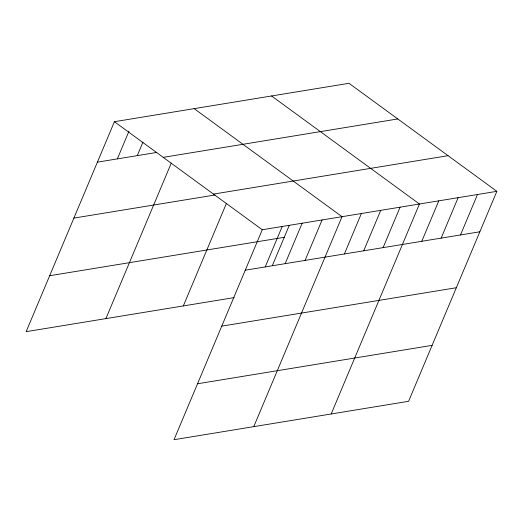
<?xml version="1.0" encoding="UTF-8"?>
<svg xmlns="http://www.w3.org/2000/svg" width="523" height="523" viewBox="0 0 523 523"><rect width="100%" height="100%" fill="white"/><g stroke="black" fill="none" stroke-linecap="round" stroke-linejoin="round"><path stroke-width="0.78" d="M496.85 191.333L262.271 229.747L174.015 439.706L408.594 401.298L496.85 191.333L348.985 83.294L114.406 121.702L26.15 331.667L234.121 297.613M117.342 158.894L128.991 131.175M137.281 155.625L142.949 142.145M105.908 318.605L171.283 163.084M183.318 305.929L226.4 203.44M265.207 266.933L282.211 226.485M272.483 265.285L289.212 225.491M285.146 263.67L302.15 223.216M305.086 260.402L322.09 219.954M253.766 426.644L342.029 216.685L194.164 108.647M344.376 253.969L361.38 213.521M363.727 250.805L380.731 210.351M383.084 247.634L400.088 207.18M331.183 413.968L419.439 204.009L271.574 95.971M421.786 241.293L438.79 200.845M441.137 238.128L458.141 197.674M460.495 234.958L477.499 194.504M97.402 162.156L156.423 152.494M163.202 157.358L397.781 118.95M213.476 194.092L448.054 155.684M73.893 218.091L214.933 195.001M49.665 275.726L284.244 237.318M245.267 270.201L479.846 231.787M221.752 326.136L456.331 287.728M197.524 383.771L432.103 345.357M114.406 121.702L262.271 229.747"/></g></svg>
